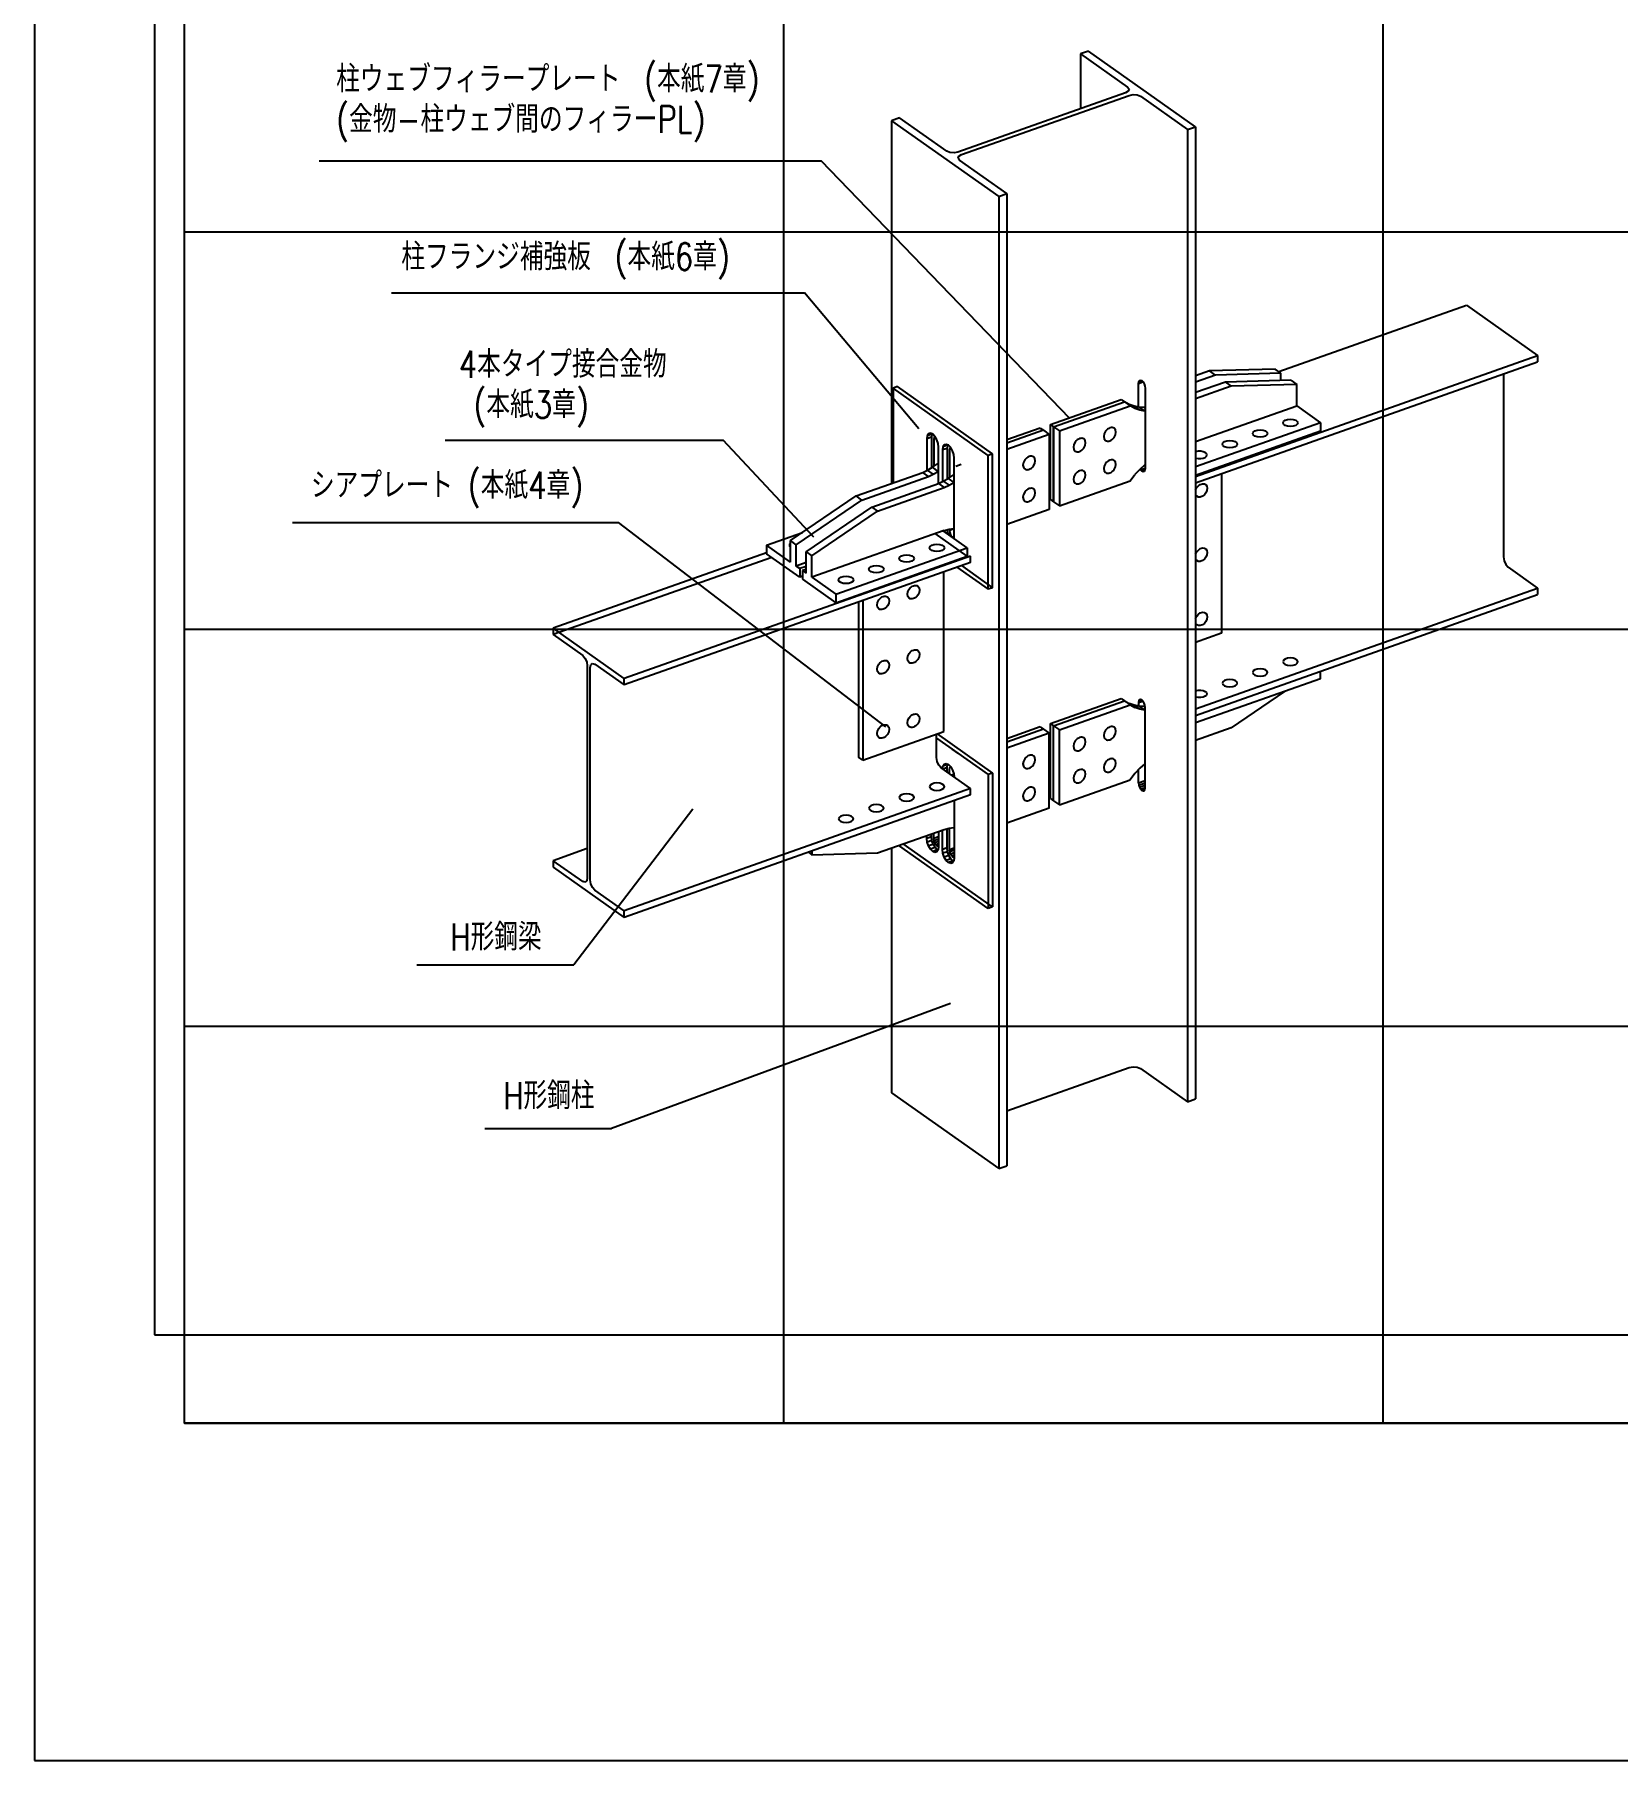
# Model space of a CAD drawing. Extents: x -668440 to 1010955, y -1678500 to 210463.
# Drawn here: x 300000 to 352824, y -148500 to -90914 of the extents above; entities that cross this region are included whole.
import ezdxf

# ---------------------------------------------------------------- set-up
doc = ezdxf.new("R2010")
doc.units = 0
doc.header["$MEASUREMENT"] = 0
doc.layers.get('Defpoints').update_dxf_attribs({"color": 251, "linetype": 'CONTINUOUS'})
doc.layers.add('99_レイアウト枠', color=251, linetype='CONTINUOUS', plot=False)
doc.layers.add('s小梁', color=7, linetype='CONTINUOUS')
doc.layers.add('注記', color=3, linetype='CONTINUOUS')
doc.styles.add('S020', font='simplex.shx', dxfattribs={"width": 0.8, "height": 100, "bigfont": 'extfont2.shx'})

# ---------------------------------------------------------------- blocks, each defined once
blk = doc.blocks.new('ウェブクランプ工法設計指針')
at = {"layer": 'Defpoints'}
blk.add_line((777591.91976, 11813.3201), (777591.91976, -3580.08993), dxfattribs=at)
blk.add_lwpolyline([(777591.91976, -7200), (809591.91976, -7200), (809591.91976, 13600), (777591.91976, 13600)], close=True, dxfattribs=at)
at = {"layer": '注記', "extrusion": (-0.57735, 0.408248, 0.707107)}
for p, q in [((782530.04696, -414.31038), (782487.33433, -429.41157)), ((782487.33433, -429.41157), (782736.50405, -605.60117)), ((782487.33433, -429.41157), (782487.33433, -719.72398)), ((783096.34178, -814.74128), (782530.04696, -414.31038)), ((782726.33948, -635.2229), (781840.05241, -948.5727)), ((782740.40383, -626.76331), (782726.33948, -635.2229)), ((782736.50405, -605.60117), (782736.50405, -605.60117)), ((782736.50405, -605.60117), (782744.12432, -615.92101)), ((782744.12432, -615.92101), (782740.40383, -626.76331)), ((781858.92891, -961.92039), (782745.21598, -648.5706)), ((782745.21598, -648.5706), (782765.85564, -644.76046)), ((782745.21598, -648.5706), (782745.21598, -648.5706)), ((782765.85564, -644.76046), (782787.54025, -646.62071)), ((782787.54025, -646.62071), (782804.45943, -653.65288)), ((782804.45943, -653.65288), (783053.62915, -829.84248)), ((781531.63924, -767.30081), (781488.92661, -782.40201)), ((781488.92661, -782.40201), (782055.22143, -1182.83291)), ((781488.92661, -782.40201), (781488.92661, -2699.90518)), ((781780.80896, -943.49041), (781531.63924, -767.30081)), ((783053.62915, -829.84248), (783096.34178, -814.74128)), ((783096.34178, -814.74128), (783096.34178, -5953.01991)), ((783053.62915, -829.84248), (783053.62915, -5968.12111)), ((781797.72814, -950.52258), (781780.80896, -943.49041)), ((781819.41274, -952.38283), (781797.72814, -950.52258)), ((781840.05241, -948.5727), (781819.41274, -952.38283)), ((781840.05241, -948.5727), (781840.05241, -948.5727)), ((781841.14407, -981.22229), (781844.86456, -970.37998)), ((781848.76434, -991.54212), (781841.14407, -981.22229)), ((781844.86456, -970.37998), (781858.92891, -961.92039)), ((782097.93406, -1167.73172), (781848.76434, -991.54212)), ((782055.22143, -1182.83291), (782097.93406, -1167.73172)), ((782055.22143, -1182.83291), (782055.22143, -6321.11154)), ((782097.93406, -1167.73172), (782097.93406, -6306.01035)), ((783535.68618, -2108.93816), (784528.17995, -1758.03862)), ((784528.17995, -1758.03862), (784903.82218, -2023.65779)), ((783096.34178, -2662.69861), (784903.82218, -2023.65779)), ((783096.34178, -2696.6763), (784903.82218, -2057.63548)), ((783517.38361, -2095.99629), (783170.34349, -2105.43454)), ((783547.586, -2117.3526), (783517.38361, -2095.99629)), ((783547.586, -2117.3526), (783517.38361, -2095.99629)), ((784903.82218, -2023.65779), (784903.82218, -2057.63548)), ((781521.01665, -2187.86441), (781496.99079, -2196.35883)), ((782023.13139, -2542.91315), (781521.01665, -2187.86441)), ((782794.07736, -2170.65667), (782795.4424, -2161.3281)), ((782794.07736, -2170.65667), (782817.80721, -2162.2669)), ((782794.07736, -2296.12936), (782794.07736, -2170.65667)), ((782795.4424, -2161.3281), (782799.32972, -2155.35018)), ((782795.4424, -2161.3281), (782810.74093, -2155.91925)), ((782799.32972, -2155.35018), (782805.14749, -2153.633)), ((782805.14749, -2153.633), (782812.01003, -2156.43798)), ((782812.01003, -2156.43798), (782818.87256, -2163.33809)), ((782818.87256, -2163.33809), (782824.69034, -2173.28285)), ((782824.69034, -2173.28285), (782828.57765, -2184.75826)), ((782828.57765, -2184.75826), (782829.9427, -2196.01729)), ((783170.34349, -2105.43454), (783096.34178, -2131.59809)), ((783200.54588, -2126.79085), (783096.34178, -2163.63256)), ((783253.40007, -2164.1644), (783096.34178, -2219.69289)), ((783283.60246, -2185.52072), (783096.34178, -2251.72736)), ((783200.54588, -2126.79085), (783170.34349, -2105.43454)), ((783200.54588, -2126.79085), (783170.34349, -2105.43454)), ((783547.586, -2117.3526), (783200.54588, -2126.79085)), ((783600.44018, -2154.72615), (783253.40007, -2164.1644)), ((783253.40007, -2164.1644), (783283.60246, -2185.52072)), ((783253.40007, -2164.1644), (783283.60246, -2185.52072)), ((783630.64257, -2176.08247), (783283.60246, -2185.52072)), ((783547.586, -2156.1636), (783547.586, -2117.3526)), ((783600.44018, -2154.72615), (783630.64257, -2176.08247)), ((783600.44018, -2154.72615), (783630.64257, -2176.08247)), ((783630.64257, -2289.34143), (783630.64257, -2176.08247)), ((784723.55166, -2121.37073), (784723.55166, -3088.23788)), ((781999.10553, -2551.40757), (781496.99079, -2196.35883)), ((781496.99079, -2196.35883), (781496.99079, -2697.05406)), ((782328.76784, -2388.10765), (782702.50335, -2255.97219)), ((782345.75668, -2400.12058), (782719.49219, -2267.98512)), ((782345.75668, -2400.12058), (782719.49219, -2267.98512)), ((782702.50335, -2255.97219), (782719.49219, -2267.98512)), ((782745.49859, -2282.12223), (782719.49219, -2267.98512)), ((782719.49219, -2267.98512), (782749.69458, -2289.34143)), ((782719.49219, -2267.98512), (782749.69458, -2289.34143)), ((782829.9427, -2196.01729), (782829.9427, -2620.73841)), ((782375.95907, -2421.47689), (782749.69458, -2289.34143)), ((782771.50499, -2291.42477), (782745.49859, -2282.12223)), ((782745.49859, -2282.12223), (782775.70098, -2303.47854)), ((782745.49859, -2282.12223), (782775.70098, -2303.47854)), ((782775.70098, -2303.47854), (782749.69458, -2289.34143)), ((782797.51139, -2296.8451), (782771.50499, -2291.42477)), ((782771.50499, -2291.42477), (782801.70738, -2312.78109)), ((782771.50499, -2291.42477), (782801.70738, -2312.78109)), ((782801.70738, -2312.78109), (782775.70098, -2303.47854)), ((782823.5178, -2298.96374), (782797.51139, -2296.8451)), ((782797.51139, -2296.8451), (782827.71379, -2318.20141)), ((782797.51139, -2296.8451), (782827.71379, -2318.20141)), ((782827.71379, -2318.20141), (782801.70738, -2312.78109)), ((782829.9427, -2298.76323), (782823.5178, -2298.96374)), ((782823.5178, -2298.96374), (782829.9427, -2303.50683)), ((782823.5178, -2298.96374), (782829.9427, -2303.50683)), ((782829.9427, -2318.38299), (782827.71379, -2318.20141)), ((783096.34178, -2478.24529), (783630.64257, -2289.34143)), ((783630.64257, -2289.34143), (783757.11508, -2378.771)), ((781677.74453, -2447.86602), (781675.37366, -2464.06827)), ((781699.39952, -2455.57385), (781675.37366, -2464.06827)), ((781684.49618, -2437.48332), (781677.74453, -2447.86602)), ((781701.77038, -2439.37159), (781677.74453, -2447.86602)), ((781694.60074, -2434.50084), (781684.49618, -2437.48332)), ((781706.51988, -2439.37265), (781694.60074, -2434.50084)), ((781701.77038, -2439.37159), (781699.39952, -2455.57385)), ((781699.39952, -2455.57385), (781699.39952, -2618.03228)), ((781702.76715, -2437.83877), (781701.77038, -2439.37159)), ((781718.43902, -2451.35705), (781706.51988, -2439.37265)), ((781713.9781, -2455.58867), (781712.61306, -2464.91724)), ((781717.40555, -2450.31793), (781713.9781, -2455.58867)), ((781728.54358, -2468.62953), (781718.43902, -2451.35705)), ((782275.37705, -2406.98414), (782097.93406, -2469.71971)), ((782292.36589, -2418.99707), (782097.93406, -2487.7391)), ((782292.36589, -2418.99707), (782097.93406, -2487.7391)), ((782322.56828, -2440.35338), (782097.93406, -2519.77358)), ((782275.37705, -2406.98414), (782292.36589, -2418.99707)), ((782292.36589, -2418.99707), (782322.56828, -2440.35338)), ((782292.36589, -2418.99707), (782322.56828, -2440.35338)), ((782322.56828, -2440.35338), (782322.56828, -2836.75976)), ((782328.76784, -2784.51402), (782328.76784, -2388.10765)), ((782328.76784, -2388.10765), (782345.75668, -2400.12058)), ((782345.75668, -2400.12058), (782375.95907, -2421.47689)), ((782345.75668, -2400.12058), (782345.75668, -2796.52695)), ((782345.75668, -2400.12058), (782375.95907, -2421.47689)), ((782345.75668, -2796.52695), (782345.75668, -2400.12058)), ((782375.95907, -2421.47689), (782375.95907, -2817.88326)), ((783757.11508, -2378.771), (783096.34178, -2612.38964)), ((783757.11508, -2424.07459), (783096.34178, -2657.69323)), ((783757.11508, -2378.771), (783757.11508, -2424.07459)), ((783757.11508, -2378.771), (783757.11508, -2424.07459)), ((781675.37366, -2464.06827), (781675.37366, -2631.38272)), ((781712.61306, -2464.91724), (781712.61306, -2609.73673)), ((781735.29523, -2488.56051), (781728.54358, -2468.62953)), ((781737.66609, -2508.11567), (781735.29523, -2488.56051)), ((781737.66609, -2699.9884), (781737.66609, -2508.11567)), ((781760.8011, -2506.59588), (781758.43023, -2522.79814)), ((781782.45609, -2514.30372), (781758.43023, -2522.79814)), ((781758.43023, -2522.79814), (781758.43023, -2690.11259)), ((781767.55275, -2496.21318), (781760.8011, -2506.59588)), ((781784.82695, -2498.10146), (781760.8011, -2506.59588)), ((781777.65731, -2493.23071), (781767.55275, -2496.21318)), ((781789.57645, -2498.10252), (781777.65731, -2493.23071)), ((781784.82695, -2498.10146), (781782.45609, -2514.30372)), ((781782.45609, -2514.30372), (781782.45609, -2676.76215)), ((781785.82372, -2496.56863), (781784.82695, -2498.10146)), ((781801.49559, -2510.08692), (781789.57645, -2498.10252)), ((781797.03468, -2514.31853), (781795.66963, -2523.64711)), ((781795.66963, -2523.64711), (781795.66963, -2668.46659)), ((781800.46213, -2509.0478), (781797.03468, -2514.31853)), ((781802.78233, -2512.28643), (781797.03468, -2514.31853)), ((781811.60015, -2527.3594), (781801.49559, -2510.08692)), ((781818.3518, -2547.29037), (781811.60015, -2527.3594)), ((781820.72266, -2566.84554), (781818.3518, -2547.29037)), ((782023.13139, -2542.91315), (781999.10553, -2551.40757)), ((781999.10553, -3259.27609), (781999.10553, -2551.40757)), ((782023.13139, -3250.78167), (782023.13139, -2542.91315)), ((781301.66593, -2766.11182), (781654.04513, -2641.52696)), ((781654.04513, -2641.52696), (781679.5354, -2629.40333)), ((781684.24752, -2662.88328), (781654.04513, -2641.52696)), ((781684.24752, -2662.88328), (781654.04513, -2641.52696)), ((781679.5354, -2629.40333), (781705.5418, -2614.51618)), ((781709.73779, -2650.75964), (781679.5354, -2629.40333)), ((781709.73779, -2650.75964), (781679.5354, -2629.40333)), ((781705.5418, -2614.51618), (781731.5482, -2596.93849)), ((781735.74419, -2635.8725), (781705.5418, -2614.51618)), ((781735.74419, -2635.8725), (781705.5418, -2614.51618)), ((781709.73779, -2650.75964), (781735.74419, -2635.8725)), ((781731.5482, -2596.93849), (781737.66609, -2592.11409)), ((781737.66609, -2601.26449), (781731.5482, -2596.93849)), ((781737.66609, -2601.26449), (781731.5482, -2596.93849)), ((781735.74419, -2635.8725), (781737.66609, -2634.57349)), ((781820.72266, -2991.56665), (781820.72266, -2566.84554)), ((781857.08369, -2599.95915), (781828.6086, -2610.02661)), ((782801.70738, -2625.52955), (782775.70098, -2653.22139)), ((782827.71379, -2601.71992), (782801.70738, -2625.52955)), ((782805.14749, -2628.05699), (782802.98476, -2624.36007)), ((782805.14749, -2628.05699), (782829.9427, -2619.29056)), ((782812.01003, -2634.9571), (782805.14749, -2628.05699)), ((782812.01003, -2634.9571), (782828.72694, -2629.04678)), ((782818.87256, -2637.76208), (782812.01003, -2634.9571)), ((782818.87256, -2637.76208), (782824.9772, -2635.60376)), ((782824.69034, -2636.0449), (782818.87256, -2637.76208)), ((782828.57765, -2630.06698), (782824.69034, -2636.0449)), ((782829.9427, -2599.96226), (782827.71379, -2601.71992)), ((782829.9427, -2620.73841), (782828.57765, -2630.06698)), ((781331.86832, -2787.46814), (781684.24752, -2662.88328)), ((781384.72251, -2824.84169), (781737.1017, -2700.25683)), ((781414.9249, -2846.198), (781767.30409, -2721.61314)), ((781684.24752, -2662.88328), (781709.73779, -2650.75964)), ((781737.1017, -2700.25683), (781762.59197, -2688.13319)), ((781737.1017, -2700.25683), (781767.30409, -2721.61314)), ((781737.1017, -2700.25683), (781767.30409, -2721.61314)), ((781762.59197, -2688.13319), (781788.59838, -2673.24605)), ((781762.59197, -2688.13319), (781792.79436, -2709.48951)), ((781762.59197, -2688.13319), (781792.79436, -2709.48951)), ((781767.30409, -2721.61314), (781792.79436, -2709.48951)), ((781788.59838, -2673.24605), (781814.60478, -2655.66835)), ((781788.59838, -2673.24605), (781818.80077, -2694.60237)), ((781788.59838, -2673.24605), (781818.80077, -2694.60237)), ((781792.79436, -2709.48951), (781818.80077, -2694.60237)), ((781814.60478, -2655.66835), (781820.72266, -2650.84395)), ((781814.60478, -2655.66835), (781820.72266, -2659.99435)), ((781814.60478, -2655.66835), (781820.72266, -2659.99435)), ((781818.80077, -2694.60237), (781820.72266, -2693.30336)), ((782375.95907, -2817.88326), (782749.69458, -2685.7478)), ((782749.69458, -2685.7478), (782775.70098, -2653.22139)), ((783232.77007, -2648.44162), (783232.77007, -3491.69551)), ((780954.62582, -3002.068), (781301.66593, -2766.11182)), ((780984.82821, -3023.42431), (781331.86832, -2787.46814)), ((781037.68239, -3060.79786), (781384.72251, -2824.84169)), ((781331.86832, -2787.46814), (781301.66593, -2766.11182)), ((781331.86832, -2787.46814), (781301.66593, -2766.11182)), ((781384.72251, -2824.84169), (781414.9249, -2846.198)), ((781384.72251, -2824.84169), (781414.9249, -2846.198)), ((782328.76784, -2784.51402), (782345.75668, -2796.52695)), ((782345.75668, -2796.52695), (782375.95907, -2817.88326)), ((782345.75668, -2796.52695), (782375.95907, -2817.88326)), ((781067.88478, -3082.15418), (781414.9249, -2846.198)), ((782322.56828, -2836.75976), (782097.93406, -2916.17995)), ((780828.15331, -3025.89739), (781018.62135, -2958.55677)), ((780984.82821, -3023.42431), (780954.62582, -3002.068)), ((780954.62582, -3115.32696), (780954.62582, -3002.068)), ((780984.82821, -3023.42431), (780954.62582, -3002.068)), ((781767.30409, -2948.13107), (781067.88478, -3195.41314)), ((781888.43752, -3084.75187), (781719.25239, -2965.11991)), ((781888.43752, -3039.44829), (781761.96501, -2950.01872)), ((781767.30409, -2948.13107), (781792.79436, -2942.23036)), ((781784.82695, -2958.58), (781777.65731, -2961.11485)), ((781783.11635, -2944.47071), (781784.82695, -2958.58)), ((781784.82695, -2958.58), (781788.21442, -2968.57985)), ((781792.79436, -2942.23036), (781818.80077, -2938.7282)), ((781820.72266, -2939.51063), (781795.66963, -2948.36822)), ((781795.66963, -2941.84316), (781795.66963, -2948.36822)), ((781795.66963, -2948.36822), (781797.03468, -2959.62725)), ((781797.03468, -2959.62725), (781800.92199, -2971.10266)), ((781800.92199, -2971.10266), (781806.73977, -2981.04742)), ((781806.73977, -2981.04742), (781808.85738, -2983.17663)), ((781818.34723, -2989.88697), (781820.46484, -2990.75251)), ((781818.80077, -2938.7282), (781820.72266, -2938.66822)), ((780828.15331, -3066.19559), (779700.3227, -3464.94392)), ((780855.46865, -3090.51584), (779700.3227, -3498.92161)), ((781906.50434, -3083.36967), (780075.96493, -3730.56309)), ((780828.15331, -3025.89739), (780828.15331, -3071.20098)), ((780828.15331, -3025.89739), (780828.15331, -3071.20098)), ((780954.62582, -3115.32696), (780828.15331, -3025.89739)), ((781003.7047, -3195.33456), (780828.15331, -3071.20098)), ((780984.82821, -3136.68327), (780984.82821, -3023.42431)), ((781037.68239, -3174.05683), (781037.68239, -3060.79786)), ((781037.68239, -3060.79786), (781067.88478, -3082.15418)), ((781037.68239, -3060.79786), (781067.88478, -3082.15418)), ((781067.88478, -3195.41314), (781067.88478, -3082.15418)), ((781194.35729, -3284.84271), (781888.43752, -3039.44829)), ((781194.35729, -3330.14629), (781888.43752, -3084.75187)), ((781711.13263, -3016.00786), (781711.13263, -3016.00786)), ((781888.43752, -3039.44829), (781888.43752, -3084.75187)), ((781888.43752, -3039.44829), (781888.43752, -3084.75187)), ((781906.50434, -3117.34736), (781906.50434, -3083.36967)), ((784723.55166, -3088.23788), (784726.83932, -3108.96719)), ((781906.50434, -3117.34736), (780075.96493, -3764.54078)), ((781037.68239, -3117.9965), (780984.82821, -3136.68327)), ((781003.7047, -3150.03097), (780984.82821, -3136.68327)), ((781037.68239, -3138.01804), (781003.7047, -3150.03097)), ((781003.7047, -3150.03097), (781003.7047, -3195.33456)), ((781003.7047, -3150.03097), (781003.7047, -3195.33456)), ((781018.80589, -3189.99548), (781003.7047, -3195.33456)), ((781037.68239, -3154.03528), (781018.80589, -3160.70913)), ((781018.80589, -3160.70913), (781018.80589, -3206.01271)), ((781018.80589, -3160.70913), (781018.80589, -3206.01271)), ((781018.80589, -3160.70913), (781037.68239, -3174.05683)), ((781764.52342, -4010.79909), (781764.52342, -3167.5452)), ((781834.42678, -3142.83063), (781999.10553, -3259.27609)), ((781858.45264, -3134.33621), (782023.13139, -3250.78167)), ((784726.83932, -3108.96719), (784735.82138, -3128.79155)), ((784735.82138, -3128.79155), (784748.0911, -3142.39905)), ((784748.0911, -3142.39905), (784903.82218, -3252.51755)), ((784748.0911, -3142.39905), (784748.0911, -3142.39905)), ((781018.80589, -3206.01271), (781194.35729, -3330.14629)), ((781067.88478, -3195.41314), (781194.35729, -3284.84271)), ((782023.13139, -3250.78167), (781999.10553, -3259.27609)), ((783096.34178, -3891.55837), (784903.82218, -3252.51755)), ((784903.82218, -3252.51755), (784903.82218, -3286.49523)), ((781194.35729, -3284.84271), (781194.35729, -3330.14629)), ((781194.35729, -3284.84271), (781194.35729, -3330.14629)), ((781314.74533, -3326.56577), (781314.74533, -4145.79381)), ((781337.39712, -3318.55715), (781337.39712, -4161.81104)), ((783096.34178, -3925.53606), (784903.82218, -3286.49523)), ((779700.3227, -3464.94392), (779700.3227, -3498.92161)), ((780075.96493, -3730.56309), (779700.3227, -3464.94392)), ((779700.3227, -3498.92161), (779856.05378, -3609.04011)), ((783232.77007, -3491.69551), (783096.34178, -3539.9302)), ((779856.05378, -3609.04011), (779868.3235, -3622.64761)), ((779868.3235, -3622.64761), (779877.30556, -3642.47197)), ((779877.30556, -3642.47197), (779880.59322, -3663.20128)), ((779880.59322, -3663.20128), (779880.59322, -4784.46502)), ((779880.59322, -3663.20128), (779880.59322, -3663.20128)), ((779895.69442, -3673.87944), (779898.98208, -3657.79958)), ((779895.69442, -4795.14318), (779895.69442, -3673.87944)), ((779898.98208, -3657.79958), (779907.96414, -3650.67777)), ((779907.96414, -3650.67777), (779920.23386, -3654.42228)), ((779920.23386, -3654.42228), (780075.96493, -3764.54078)), ((780075.96493, -3764.54078), (780075.96493, -3730.56309)), ((783757.11508, -3732.21562), (783096.34178, -3965.83426)), ((783757.11508, -3732.21562), (783757.11508, -3691.91742)), ((783757.11508, -3732.21562), (783757.11508, -3691.91742)), ((783566.64704, -3799.55624), (783283.60246, -3992.00118)), ((782328.76784, -3968.07019), (782702.50335, -3835.93473)), ((782345.75668, -3980.08312), (782719.49219, -3847.94766)), ((782345.75668, -3980.08312), (782719.49219, -3847.94766)), ((782375.95907, -4001.43943), (782749.69458, -3869.30397)), ((782702.50335, -3835.93473), (782719.49219, -3847.94766)), ((782719.49219, -3847.94766), (782745.49859, -3862.08477)), ((782719.49219, -3847.94766), (782749.69458, -3869.30397)), ((782771.50499, -3871.38731), (782745.49859, -3862.08477)), ((782745.49859, -3862.08477), (782775.70098, -3883.44108)), ((782745.49859, -3862.08477), (782775.70098, -3883.44108)), ((782749.69458, -3869.30397), (782775.70098, -3883.44108)), ((782797.51139, -3876.80764), (782771.50499, -3871.38731)), ((782771.50499, -3871.38731), (782801.70738, -3892.74363)), ((782771.50499, -3871.38731), (782801.70738, -3892.74363)), ((782801.70738, -3892.74363), (782775.70098, -3883.44108)), ((782795.4424, -3848.88665), (782794.07736, -3858.21522)), ((782794.07736, -3858.21522), (782817.80721, -3849.82546)), ((782794.07736, -3858.21522), (782794.07736, -3876.0919)), ((782799.32972, -3842.90873), (782795.4424, -3848.88665)), ((782795.4424, -3848.88665), (782810.74093, -3843.47781)), ((782823.5178, -3878.92628), (782797.51139, -3876.80764)), ((782797.51139, -3876.80764), (782827.71379, -3898.16395)), ((782797.51139, -3876.80764), (782827.71379, -3898.16395)), ((782805.14749, -3841.19155), (782799.32972, -3842.90873)), ((782827.71379, -3898.16395), (782801.70738, -3892.74363)), ((782812.01003, -3843.99653), (782805.14749, -3841.19155)), ((782818.87256, -3850.89664), (782812.01003, -3843.99653)), ((782824.69034, -3860.8414), (782818.87256, -3850.89664)), ((782829.35689, -3878.74405), (782823.5178, -3878.92628)), ((782823.5178, -3878.92628), (782829.92858, -3883.45938)), ((782823.5178, -3878.92628), (782829.92858, -3883.45938)), ((782828.57765, -3872.31681), (782824.69034, -3860.8414)), ((782829.9427, -3898.34553), (782827.71379, -3898.16395)), ((782829.9427, -3883.57585), (782828.57765, -3872.31681)), ((782829.9427, -4308.29696), (782829.9427, -3883.57585)), ((781337.39712, -4161.81104), (781764.52342, -4010.79909)), ((782275.37705, -3986.94668), (782097.93406, -4049.68225)), ((782292.36589, -3998.95961), (782097.93406, -4067.70164)), ((782292.36589, -3998.95961), (782097.93406, -4067.70164)), ((782275.37705, -3986.94668), (782292.36589, -3998.95961)), ((782292.36589, -3998.95961), (782322.56828, -4020.31592)), ((782292.36589, -3998.95961), (782322.56828, -4020.31592)), ((782328.76784, -4364.47656), (782328.76784, -3968.07019)), ((782328.76784, -3968.07019), (782345.75668, -3980.08312)), ((782345.75668, -4376.48949), (782345.75668, -3980.08312)), ((782345.75668, -3980.08312), (782375.95907, -4001.43943)), ((782345.75668, -3980.08312), (782375.95907, -4001.43943)), ((782345.75668, -4376.48949), (782345.75668, -3980.08312)), ((782375.95907, -4397.8458), (782375.95907, -4001.43943)), ((783283.60246, -3992.00118), (783096.34178, -4058.20783)), ((781726.23383, -4046.01669), (781999.10553, -4238.96613)), ((781729.81941, -4023.06881), (782023.13139, -4230.4717)), ((781839.7698, -4126.24793), (781809.56741, -4104.89161)), ((781839.7698, -4126.24793), (781809.56741, -4104.89161)), ((782322.56828, -4020.31592), (782097.93406, -4099.73612)), ((782322.56828, -4416.7223), (782322.56828, -4020.31592)), ((781337.39712, -4161.81104), (781314.74533, -4145.79381)), ((781726.23383, -4147.94976), (781726.23383, -4147.94976)), ((781729.52149, -4168.67907), (781726.23383, -4147.94976)), ((781738.50355, -4188.50343), (781729.52149, -4168.67907)), ((781750.77327, -4202.11093), (781738.50355, -4188.50343)), ((781758.80571, -4207.79072), (781760.8011, -4194.15444)), ((781760.8011, -4194.15444), (781767.55275, -4183.77174)), ((781784.82695, -4185.66002), (781760.8011, -4194.15444)), ((781767.55275, -4183.77174), (781777.65731, -4180.78926)), ((781777.65731, -4180.78926), (781789.57645, -4185.66107)), ((781782.45609, -4201.86227), (781784.82695, -4185.66002)), ((781784.82695, -4185.66002), (781785.82372, -4184.12719)), ((781789.57645, -4185.66107), (781801.49559, -4197.64547)), ((782827.71379, -4181.68246), (782801.70738, -4205.49209)), ((782829.9427, -4179.9248), (782827.71379, -4181.68246)), ((781906.50434, -4312.22943), (781750.77327, -4202.11093)), ((781782.45609, -4201.86227), (781761.09977, -4209.41287)), ((781782.45609, -4224.51407), (781782.45609, -4201.86227)), ((781795.66963, -4211.20566), (781797.03468, -4201.87709)), ((781795.66963, -4233.85745), (781795.66963, -4211.20566)), ((781797.03468, -4201.87709), (781800.46213, -4196.60635)), ((781801.49559, -4197.64547), (781811.60015, -4214.91795)), ((781806.20588, -4241.3077), (781818.3518, -4234.84893)), ((781811.60015, -4214.91795), (781818.3518, -4234.84893)), ((781818.3518, -4234.84893), (781820.34719, -4251.30712)), ((782023.13139, -4230.4717), (781999.10553, -4238.96613)), ((781999.10553, -4238.96613), (781999.10553, -4946.83465)), ((782023.13139, -4230.4717), (782023.13139, -4938.34023)), ((782375.95907, -4397.8458), (782749.69458, -4265.71035)), ((782775.70098, -4233.18394), (782749.69458, -4265.71035)), ((782801.70738, -4205.49209), (782775.70098, -4233.18394)), ((782794.07736, -4282.93634), (782829.9427, -4270.25603)), ((782794.07736, -4282.93634), (782795.4424, -4294.19537)), ((782795.4424, -4294.19537), (782829.9427, -4281.99768)), ((781906.50434, -4312.22943), (780075.96493, -4959.42284)), ((781906.50434, -4346.20712), (780075.96493, -4993.40053)), ((781820.72266, -4376.53552), (781820.72266, -4679.12521)), ((781906.50434, -4346.20712), (781906.50434, -4312.22943)), ((782328.76784, -4364.47656), (782345.75668, -4376.48949)), ((782345.75668, -4376.48949), (782375.95907, -4397.8458)), ((782345.75668, -4376.48949), (782375.95907, -4397.8458)), ((782795.4424, -4294.19537), (782799.32972, -4305.67078)), ((782799.32972, -4305.67078), (782829.9427, -4294.84746)), ((782799.32972, -4305.67078), (782805.14749, -4315.61554)), ((782805.14749, -4315.61554), (782829.9427, -4306.84911)), ((782805.14749, -4315.61554), (782812.01003, -4322.51565)), ((782812.01003, -4322.51565), (782828.72694, -4316.60533)), ((782812.01003, -4322.51565), (782818.87256, -4325.32063)), ((782818.87256, -4325.32063), (782824.9772, -4323.16232)), ((782818.87256, -4325.32063), (782824.69034, -4323.60345)), ((782824.69034, -4323.60345), (782828.57765, -4317.62553)), ((782828.57765, -4317.62553), (782829.9427, -4308.29696)), ((782322.56828, -4416.7223), (782097.93406, -4496.14249)), ((781414.9249, -4652.67847), (781767.30409, -4528.09361)), ((781675.37366, -4576.34794), (781675.37366, -4560.59593)), ((781699.39952, -4567.85352), (781699.39952, -4552.1015)), ((781712.61306, -4577.19691), (781712.61306, -4547.42981)), ((781737.66609, -4538.57223), (781737.66609, -4620.39534)), ((781758.43023, -4635.07781), (781758.43023, -4531.23099)), ((781767.30409, -4528.09361), (781792.79436, -4522.1929)), ((781782.45609, -4626.58339), (781782.45609, -4524.5861)), ((781792.79436, -4522.1929), (781818.80077, -4518.69074)), ((781795.66963, -4635.92677), (781795.66963, -4521.80571)), ((781818.80077, -4518.69074), (781820.72266, -4518.63076)), ((779880.59322, -4630.06842), (779700.3227, -4693.80368)), ((781049.58221, -4649.17484), (781067.88478, -4662.11672)), ((781049.58221, -4649.17484), (781067.88478, -4662.11672)), ((781067.88478, -4642.70391), (781067.88478, -4662.11672)), ((781488.92661, -4626.51491), (781488.92661, -5920.68064)), ((781999.10553, -4946.83465), (781527.04555, -4613.03783)), ((782023.13139, -4938.34023), (781551.0714, -4604.54341)), ((781699.39952, -4567.85352), (781675.37366, -4576.34794)), ((781677.74453, -4595.90311), (781675.37366, -4576.34794)), ((781701.77038, -4587.40869), (781677.74453, -4595.90311)), ((781684.49618, -4615.83408), (781677.74453, -4595.90311)), ((781708.52203, -4607.33966), (781684.49618, -4615.83408)), ((781694.60074, -4633.10656), (781684.49618, -4615.83408)), ((781718.62659, -4624.61214), (781694.60074, -4633.10656)), ((781706.51988, -4645.09096), (781694.60074, -4633.10656)), ((781701.77038, -4587.40869), (781699.39952, -4567.85352)), ((781708.52203, -4607.33966), (781701.77038, -4587.40869)), ((781730.54573, -4636.59654), (781706.51988, -4645.09096)), ((781718.43902, -4649.96277), (781706.51988, -4645.09096)), ((781718.62659, -4624.61214), (781708.52203, -4607.33966)), ((781737.66609, -4568.33932), (781712.61306, -4577.19691)), ((781713.9781, -4588.45594), (781712.61306, -4577.19691)), ((781737.66609, -4580.08097), (781713.9781, -4588.45594)), ((781717.86542, -4599.93135), (781713.9781, -4588.45594)), ((781737.66609, -4592.93076), (781717.86542, -4599.93135)), ((781723.6832, -4609.87611), (781717.86542, -4599.93135)), ((781729.04181, -4646.21412), (781718.43902, -4649.96277)), ((781728.54358, -4646.9803), (781718.43902, -4649.96277)), ((781730.54573, -4636.59654), (781718.62659, -4624.61214)), ((781737.66609, -4604.93241), (781723.6832, -4609.87611)), ((781730.54573, -4616.77622), (781723.6832, -4609.87611)), ((781735.29523, -4636.5976), (781728.54358, -4646.9803)), ((781737.40827, -4619.5812), (781730.54573, -4616.77622)), ((781734.29846, -4638.13043), (781730.54573, -4636.59654)), ((781737.66609, -4620.39534), (781735.29523, -4636.5976)), ((781737.66609, -4619.5051), (781737.40827, -4619.5812)), ((781782.45609, -4626.58339), (781758.43023, -4635.07781)), ((781760.8011, -4654.63297), (781758.43023, -4635.07781)), ((781784.82695, -4646.13855), (781760.8011, -4654.63297)), ((781784.82695, -4646.13855), (781782.45609, -4626.58339)), ((781791.5786, -4666.06953), (781784.82695, -4646.13855)), ((781820.72266, -4627.06919), (781795.66963, -4635.92677)), ((781797.03468, -4647.18581), (781795.66963, -4635.92677)), ((781820.72266, -4638.81084), (781797.03468, -4647.18581)), ((781800.92199, -4658.66122), (781797.03468, -4647.18581)), ((781820.72266, -4651.66062), (781800.92199, -4658.66122)), ((779700.3227, -4693.80368), (779700.3227, -4727.78137)), ((779856.05378, -4803.92218), (779700.3227, -4693.80368)), ((779700.3227, -4727.78137), (780075.96493, -4993.40053)), ((781067.88478, -4662.11672), (781414.9249, -4652.67847)), ((781767.55275, -4674.56395), (781760.8011, -4654.63297)), ((781791.5786, -4666.06953), (781767.55275, -4674.56395)), ((781777.65731, -4691.83643), (781767.55275, -4674.56395)), ((781801.68316, -4683.34201), (781777.65731, -4691.83643)), ((781789.57645, -4703.82083), (781777.65731, -4691.83643)), ((781813.6023, -4695.32641), (781789.57645, -4703.82083)), ((781801.49559, -4708.69264), (781789.57645, -4703.82083)), ((781801.68316, -4683.34201), (781791.5786, -4666.06953)), ((781806.73977, -4668.60598), (781800.92199, -4658.66122)), ((781812.09838, -4704.94399), (781801.49559, -4708.69264)), ((781811.60015, -4705.71017), (781801.49559, -4708.69264)), ((781813.6023, -4695.32641), (781801.68316, -4683.34201)), ((781820.72266, -4663.66228), (781806.73977, -4668.60598)), ((781813.6023, -4675.50609), (781806.73977, -4668.60598)), ((781818.3518, -4695.32746), (781811.60015, -4705.71017)), ((781820.72266, -4672.98866), (781813.6023, -4675.50609)), ((781820.46484, -4678.31107), (781813.6023, -4675.50609)), ((781817.35503, -4696.86029), (781813.6023, -4695.32641)), ((781820.72266, -4679.12521), (781818.3518, -4695.32746)), ((781820.72266, -4678.21992), (781820.46484, -4678.31107)), ((781820.72266, -4678.23497), (781820.46484, -4678.31107)), ((779856.05378, -4803.92218), (779856.05378, -4803.92218)), ((779868.3235, -4807.66669), (779856.05378, -4803.92218)), ((779877.30556, -4800.54487), (779868.3235, -4807.66669)), ((779880.59322, -4784.46502), (779877.30556, -4800.54487)), ((779895.69442, -4795.14318), (779895.69442, -4795.14318)), ((779898.98208, -4815.87249), (779895.69442, -4795.14318)), ((779907.96414, -4835.69685), (779898.98208, -4815.87249)), ((779920.23386, -4849.30434), (779907.96414, -4835.69685)), ((780075.96493, -4959.42284), (779920.23386, -4849.30434)), ((780075.96493, -4993.40053), (780075.96493, -4959.42284)), ((782023.13139, -4938.34023), (781999.10553, -4946.83465)), ((782097.93406, -6015.69794), (782745.21598, -5786.84922)), ((782745.21598, -5786.84922), (782765.85564, -5783.03909)), ((782745.21598, -5786.84922), (782745.21598, -5786.84922)), ((782765.85564, -5783.03909), (782787.54025, -5784.89934)), ((782787.54025, -5784.89934), (782804.45943, -5791.93151)), ((782804.45943, -5791.93151), (783053.62915, -5968.12111)), ((781488.92661, -5920.68064), (782055.22143, -6321.11154)), ((783053.62915, -5968.12111), (783096.34178, -5953.01991)), ((782055.22143, -6321.11154), (782097.93406, -6306.01035))]:
    blk.add_line(p, q, dxfattribs=at)
at = {"layer": '注記'}
for p, q in [((778463.8691, -995.11258), (781117.00851, -995.11258)), ((782431.61906, -2356.91539), (781117.00851, -995.11258)), ((778845.54143, -1691.57125), (781029.29707, -1691.57125)), ((781633.6325, -2411.75729), (781029.29707, -1691.57125)), ((779129.57666, -2470.40605), (780598.76824, -2470.40605)), ((781077.80675, -2983.2735), (780598.76824, -2470.40605)), ((778321.85149, -2905.61428), (780044.54462, -2905.61428)), ((781458.18205, -3986.83578), (780044.54462, -2905.61428)), ((781726.23383, -4147.94976), (781726.23383, -4024.33651)), ((782794.07736, -4282.93634), (782794.07736, -4213.61661)), ((780438.29314, -4420.92422), (779809.56422, -5244.59077)), ((778978.89098, -5244.59077), (779809.56422, -5244.59077)), ((781800.10291, -5448.08609), (780008.2603, -6108.86868)), ((779339.02433, -6108.86868), (780008.2603, -6108.86868))]:
    blk.add_line(p, q, dxfattribs=at)
at = {"layer": '注記', "extrusion": (-2.10942e-14, -0.866025, 0.5)}
for centre in [(783597.47933, -1189.57522, 2060.40472), (783597.47933, -1189.57522, 2060.40472), (783597.47933, -1189.57522, 2060.40472), (783597.47933, -1189.57522, 2060.40472), (783437.30696, -1217.88996, 2109.44729), (783437.30696, -1217.88996, 2109.44729), (783437.30696, -1217.88996, 2109.44729), (783437.30696, -1217.88996, 2109.44729), (783277.1346, -1246.2047, 2158.48986), (783277.1346, -1246.2047, 2158.48986), (783277.1346, -1246.2047, 2158.48986), (783277.1346, -1246.2047, 2158.48986), (781568.6294, -1548.2286, 2681.6106), (781568.6294, -1548.2286, 2681.6106), (781568.6294, -1548.2286, 2681.6106), (781568.6294, -1548.2286, 2681.6106), (781728.80177, -1519.91386, 2632.56803), (781728.80177, -1519.91386, 2632.56803), (781728.80177, -1519.91386, 2632.56803), (781728.80177, -1519.91386, 2632.56803), (781248.28468, -1604.85809, 2779.69574), (781248.28468, -1604.85809, 2779.69574), (781248.28468, -1604.85809, 2779.69574), (781248.28468, -1604.85809, 2779.69574), (781408.45704, -1576.54334, 2730.65317), (781408.45704, -1576.54334, 2730.65317), (781408.45704, -1576.54334, 2730.65317), (781408.45704, -1576.54334, 2730.65317)]:
    blk.add_circle(centre, 39.23406, dxfattribs=at)
at = {"layer": '注記', "extrusion": (0.57735, -0.408248, -0.707107)}
for centre in [(449727.84298, 452786.00993, 452786.00993), (449727.84298, 452786.00993, 452786.00993), (449727.84298, 452786.00993, 452786.00993), (449727.84298, 452786.00993, 452786.00993), (449866.55631, 452855.3666, 452855.3666), (449866.55631, 452855.3666, 452855.3666), (449866.55631, 452855.3666, 452855.3666), (449866.55631, 452855.3666, 452855.3666), (449496.65408, 452670.41549, 452670.41549), (449496.65408, 452670.41549, 452670.41549), (449496.65408, 452670.41549, 452670.41549), (449496.65408, 452670.41549, 452670.41549), (449589.12964, 452855.3666, 452855.3666), (449589.12964, 452855.3666, 452855.3666), (449589.12964, 452855.3666, 452855.3666), (449589.12964, 452855.3666, 452855.3666), (449727.84298, 452924.72327, 452924.72327), (449727.84298, 452924.72327, 452924.72327), (449727.84298, 452924.72327, 452924.72327), (449727.84298, 452924.72327, 452924.72327), (449357.94075, 452739.77216, 452739.77216), (449357.94075, 452739.77216, 452739.77216), (449357.94075, 452739.77216, 452739.77216), (449357.94075, 452739.77216, 452739.77216), (448576.5223, 453500.38361, 453500.38361), (448576.5223, 453500.38361, 453500.38361), (448576.5223, 453500.38361, 453500.38361), (448576.5223, 453500.38361, 453500.38361), (448437.80896, 453431.02694, 453431.02694), (448437.80896, 453431.02694, 453431.02694), (448437.80896, 453431.02694, 453431.02694), (448437.80896, 453431.02694, 453431.02694), (448206.62007, 453315.43249, 453315.43249), (448206.62007, 453315.43249, 453315.43249), (448206.62007, 453315.43249, 453315.43249), (448206.62007, 453315.43249, 453315.43249), (448437.80896, 453569.74027, 453569.74027), (448437.80896, 453569.74027, 453569.74027), (448437.80896, 453569.74027, 453569.74027), (448437.80896, 453569.74027, 453569.74027), (448299.09563, 453500.38361, 453500.38361), (448299.09563, 453500.38361, 453500.38361), (448299.09563, 453500.38361, 453500.38361), (448299.09563, 453500.38361, 453500.38361), (448067.90674, 453384.78916, 453384.78916), (448067.90674, 453384.78916, 453384.78916), (448067.90674, 453384.78916, 453384.78916), (448067.90674, 453384.78916, 453384.78916)]:
    blk.add_circle(centre, 39.23406, dxfattribs=at)
at = {"layer": '注記', "extrusion": (-0.57735, 0.408248, 0.707107)}
for centre in [(-448585.76985, 452596.3388, -452596.3388), (-448585.76985, 452596.3388, -452596.3388), (-448585.76985, 452596.3388, -452596.3388), (-448585.76985, 452596.3388, -452596.3388), (-448447.05652, 452526.98213, -452526.98213), (-448447.05652, 452526.98213, -452526.98213), (-448447.05652, 452526.98213, -452526.98213), (-448447.05652, 452526.98213, -452526.98213), (-448169.62985, 452665.69547, -452665.69547), (-448169.62985, 452665.69547, -452665.69547), (-448169.62985, 452665.69547, -452665.69547), (-448169.62985, 452665.69547, -452665.69547), (-448308.34318, 452735.05213, -452735.05213), (-448308.34318, 452735.05213, -452735.05213), (-448308.34318, 452735.05213, -452735.05213), (-448308.34318, 452735.05213, -452735.05213), (-448030.91651, 452873.76547, -452873.76547), (-448030.91651, 452873.76547, -452873.76547), (-448030.91651, 452873.76547, -452873.76547), (-448030.91651, 452873.76547, -452873.76547), (-447892.20318, 452804.4088, -452804.4088), (-447892.20318, 452804.4088, -452804.4088), (-447892.20318, 452804.4088, -452804.4088), (-447892.20318, 452804.4088, -452804.4088)]:
    blk.add_circle(centre, 39.23406, dxfattribs=at)
at = {"layer": '注記', "extrusion": (2.10942e-14, 0.866025, -0.5)}
for centre in [(-783597.47933, -1820.99394, -3154.05403), (-783277.1346, -1877.62342, -3252.13916), (-783437.30696, -1849.30868, -3203.0966), (-781728.80177, -2151.33258, -3726.21734), (-781568.6294, -2179.64732, -3775.25991), (-781248.28468, -2236.27681, -3873.34505), (-781408.45704, -2207.96207, -3824.30248)]:
    blk.add_circle(centre, 39.23406, dxfattribs=at)
at = {"layer": '注記', "extrusion": (-2.10942e-14, -0.866025, 0.5)}
for centre, start, end in [((783116.96224, -1274.51944, 2207.53243), 238.293006538, 121.706993462), ((783116.96224, -1274.51944, 2207.53243), 238.293006538, 121.706993462), ((783116.96224, -1274.51944, 2207.53243), 238.293006538, 121.706993462), ((783116.96224, -1274.51944, 2207.53243), 238.293006538, 121.706993462), ((780987.78906, -1512.75898, 2620.17541), 147.700542729, 212.29945727), ((780987.78906, -1512.75898, 2620.17541), 147.700542729, 212.29945727), ((780987.78906, -1512.75898, 2620.17541), 147.700542729, 212.29945727), ((780987.78906, -1512.75898, 2620.17541), 147.700542729, 212.29945727)]:
    blk.add_arc(centre, 39.23406, start, end, dxfattribs=at)
at = {"layer": '注記', "extrusion": (0.57735, -0.408248, -0.707107)}
for centre in [(449903.54653, 453255.22714, 453255.22714), (449903.54653, 453255.22714, 453255.22714), (449903.54653, 453255.22714, 453255.22714), (449903.54653, 453255.22714, 453255.22714), (449626.11986, 453393.94047, 453393.94047), (449626.11986, 453393.94047, 453393.94047), (449626.11986, 453393.94047, 453393.94047), (449626.11986, 453393.94047, 453393.94047), (449348.69319, 453532.65381, 453532.65381), (449348.69319, 453532.65381, 453532.65381), (449348.69319, 453532.65381, 453532.65381), (449348.69319, 453532.65381, 453532.65381)]:
    blk.add_arc(centre, 39.23406, 247.261728519, 202.738271481, dxfattribs=at)
at = {"layer": '注記', "extrusion": (2.10942e-14, 0.866025, -0.5)}
blk.add_arc((-783116.96224, -1905.93816, -3301.18173), 39.23406, 58.293006537, 301.706993462, dxfattribs=at)
at = {"layer": '注記', "style": 'S020', "width": 0.8}
for s, p in [('柱ウェブフィラープレート\u3000(本紙7章)', (778552.94097, -632.82946)), ('(金物-柱ウェブ間のフィラーPL)', (778552.94097, -846.29446)), ('柱フランジ補強板\u3000(本紙6章)', (778897.45004, -1572.72047)), ('4本タイプ接合金物', (779200.58546, -2141.0003)), (' (本紙3章)', (779200.58546, -2354.4653)), ('シアプレート (本紙4章)', (778419.4886, -2780.51814)), ('H形鋼梁', (779156.20496, -5168.18925)), ('H形鋼柱', (779435.72045, -6006.88801))]:
    blk.add_text(s, height=142.31, dxfattribs=at).set_placement(p)

msp = doc.modelspace()

# ---------------------------------------------------------------- linework, layer by layer
at = {"layer": '99_レイアウト枠'}
for p, q in [((305000, -137250), (305000, -4750)), ((325000, -137250), (325000, -4750)), ((345000, -137250), (345000, -4750)), ((305000, -97500), (504999.99991, -97500)), ((305000, -110750), (504999.99991, -110750)), ((305000, -124000), (504999.99991, -124000)), ((305000, -137250), (504999.99991, -137250))]:
    msp.add_line(p, q, dxfattribs=at)
for points in [[(300000, -148500), (510000, -148500), (510000, 0), (300000, 0)], [(305000, -4750), (504999.99991, -4750), (504999.99991, -137250), (305000, -137250)]]:
    msp.add_lwpolyline(points, close=True, dxfattribs=at)

# ---------------------------------------------------------------- block references
at = {"layer": 's小梁', "xscale": 6.312500000000052, "yscale": 6.312500000000052, "zscale": 6.312500000000052}
msp.add_blockref('ウェブクランプ工法設計指針', (-4604548.99347, -88850), dxfattribs=at)

doc.saveas('drawing.dxf')
